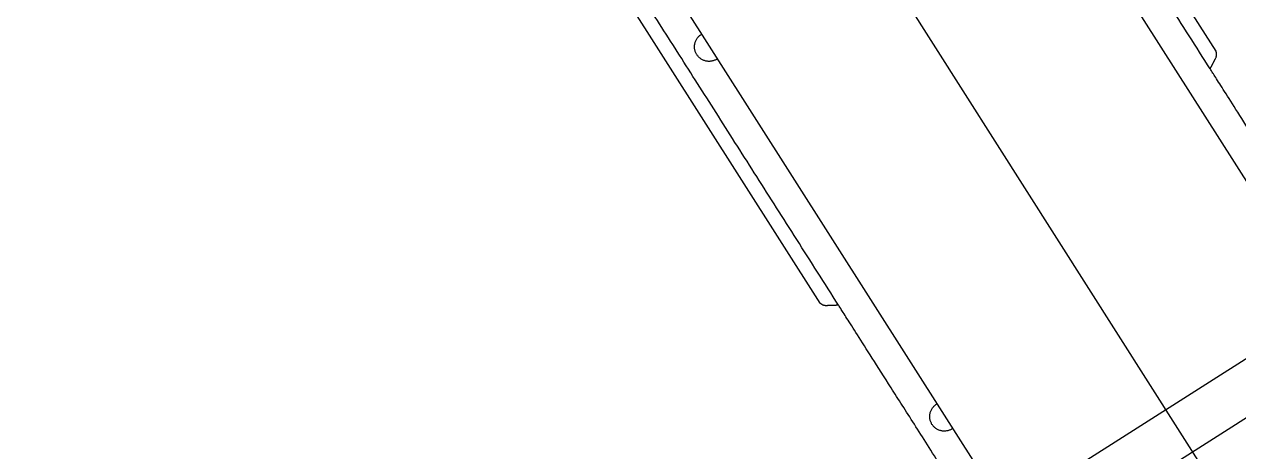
# Model space of a CAD drawing. Header units: millimetres. Extents: x 1145859089 to 1147511753, y -1047484727 to -1047247487.
# Drawn here: x 1147319116.8 to 1147319531.8, y -1047438348 to -1047438201.9 of the extents above; entities that cross this region are included whole.
import ezdxf
from ezdxf.xclip import XClip

# ---------------------------------------------------------------- set-up
doc = ezdxf.new("R2010")
doc.units = ezdxf.units.MM
doc.header["$LTSCALE"] = 100
doc.header["$MEASUREMENT"] = 0
doc.header["$XCLIPFRAME"] = 2
doc.linetypes.add('단지배치도$0$CENTER', pattern=[31, 30, -0.5, 0, -0.5])
doc.layers.get('0').update_dxf_attribs({"linetype": 'CONTINUOUS'})
doc.layers.add('XREF', color=135, linetype='CONTINUOUS')
doc.layers.add('단지배치도$0$W240910', color=135, linetype='CONTINUOUS')

# ---------------------------------------------------------------- blocks, each defined once
blk = doc.blocks.new('단지배치도$0$zw$9902')
at = {"layer": '단지배치도$0$W240910', "linetype": '단지배치도$0$CENTER', "ltscale": 50}
blk.add_line((59288.35, -67048.28), (58959.66, -66531.63), dxfattribs=at)
at = {"layer": '단지배치도$0$W240910', "linetype": 'ByBlock', "ltscale": 20}
for p, q in [((59057.06, -66563.62), (59287.25, -66925.46)), ((58947.37, -66633.4), (59177.57, -66995.24)), ((59252.01, -66841.78), (59121.91, -66637.27)), ((59116.7, -66927.86), (58986.6, -66723.35)), ((59266.93, -66943.93), (59202.83, -66984.71))]:
    blk.add_line(p, q, dxfattribs=at)
at = {"layer": '단지배치도$0$W240910', "linetype": '단지배치도$0$CENTER', "ltscale": 20}
blk.add_line((59044.92, -67105.32), (59443.17, -66851.96), dxfattribs=at)
at = {"layer": '단지배치도$0$W240910'}
for radius in [11431.38, 11931.38]:
    blk.add_arc((57394.29, -57699.4), radius, 251.62775, 321.418131, dxfattribs=at)
at = {"layer": '단지배치도$0$W240910', "linetype": 'ByBlock', "ltscale": 20}
for points in [[(59250.01, -66847.84), (59161.55, -66708.78), (59115.57, -66636.51)], [(59123.04, -66928.61), (59034.58, -66789.56), (58988.6, -66717.29)], [(59250.01, -66847.84), (59250.94, -66846.04), (59252.01, -66843.97)], [(59296.03, -66920.18), (59250.01, -66847.84), (59250.01, -66847.84)], [(59123.04, -66928.61), (59121.02, -66928.7), (59118.69, -66928.78)], [(59169.06, -67000.95), (59123.04, -66928.61), (59123.04, -66928.61)]]:
    blk.add_open_spline(points, degree=2, dxfattribs=at)
for points, weights in [([(59074.57, -66842.97), (59071.91, -66838.75), (59076.11, -66836.06)], [1, 0.709684285865, 1]), ([(59081.47, -66844.5), (59077.3, -66847.15), (59074.6, -66843.01)], [1, 0.711833891641, 1]), ([(59252.01, -66843.97), (59252.44, -66842.88), (59252.01, -66841.78)], [1, 0.930141413794, 1]), ([(59118.69, -66928.78), (59117.51, -66928.71), (59116.7, -66927.86)], [1, 0.930141413794, 1]), ([(59154.96, -66969.32), (59152.3, -66965.11), (59156.49, -66962.42)], [1, 0.709684289469, 1]), ([(59161.86, -66970.85), (59157.64, -66973.53), (59154.96, -66969.32)], [1, 0.70815548966, 1])]:
    blk.add_rational_spline(points, weights, degree=2, dxfattribs=at)
blk = doc.blocks.new('단지배치도')
blk.add_blockref('단지배치도$0$zw$9902', (141034.19, 142437.16))

msp = doc.modelspace()

# ---------------------------------------------------------------- block references
at = {"layer": 'XREF'}
ref = msp.add_blockref('단지배치도', (1147119237.834579, -1047513806.462535), dxfattribs=at)
XClip(ref).set_block_clipping_path([(72982.4064819524, 34919.7593965298), (360382.4067475507, 255319.7593436697)])

doc.saveas('drawing.dxf')
